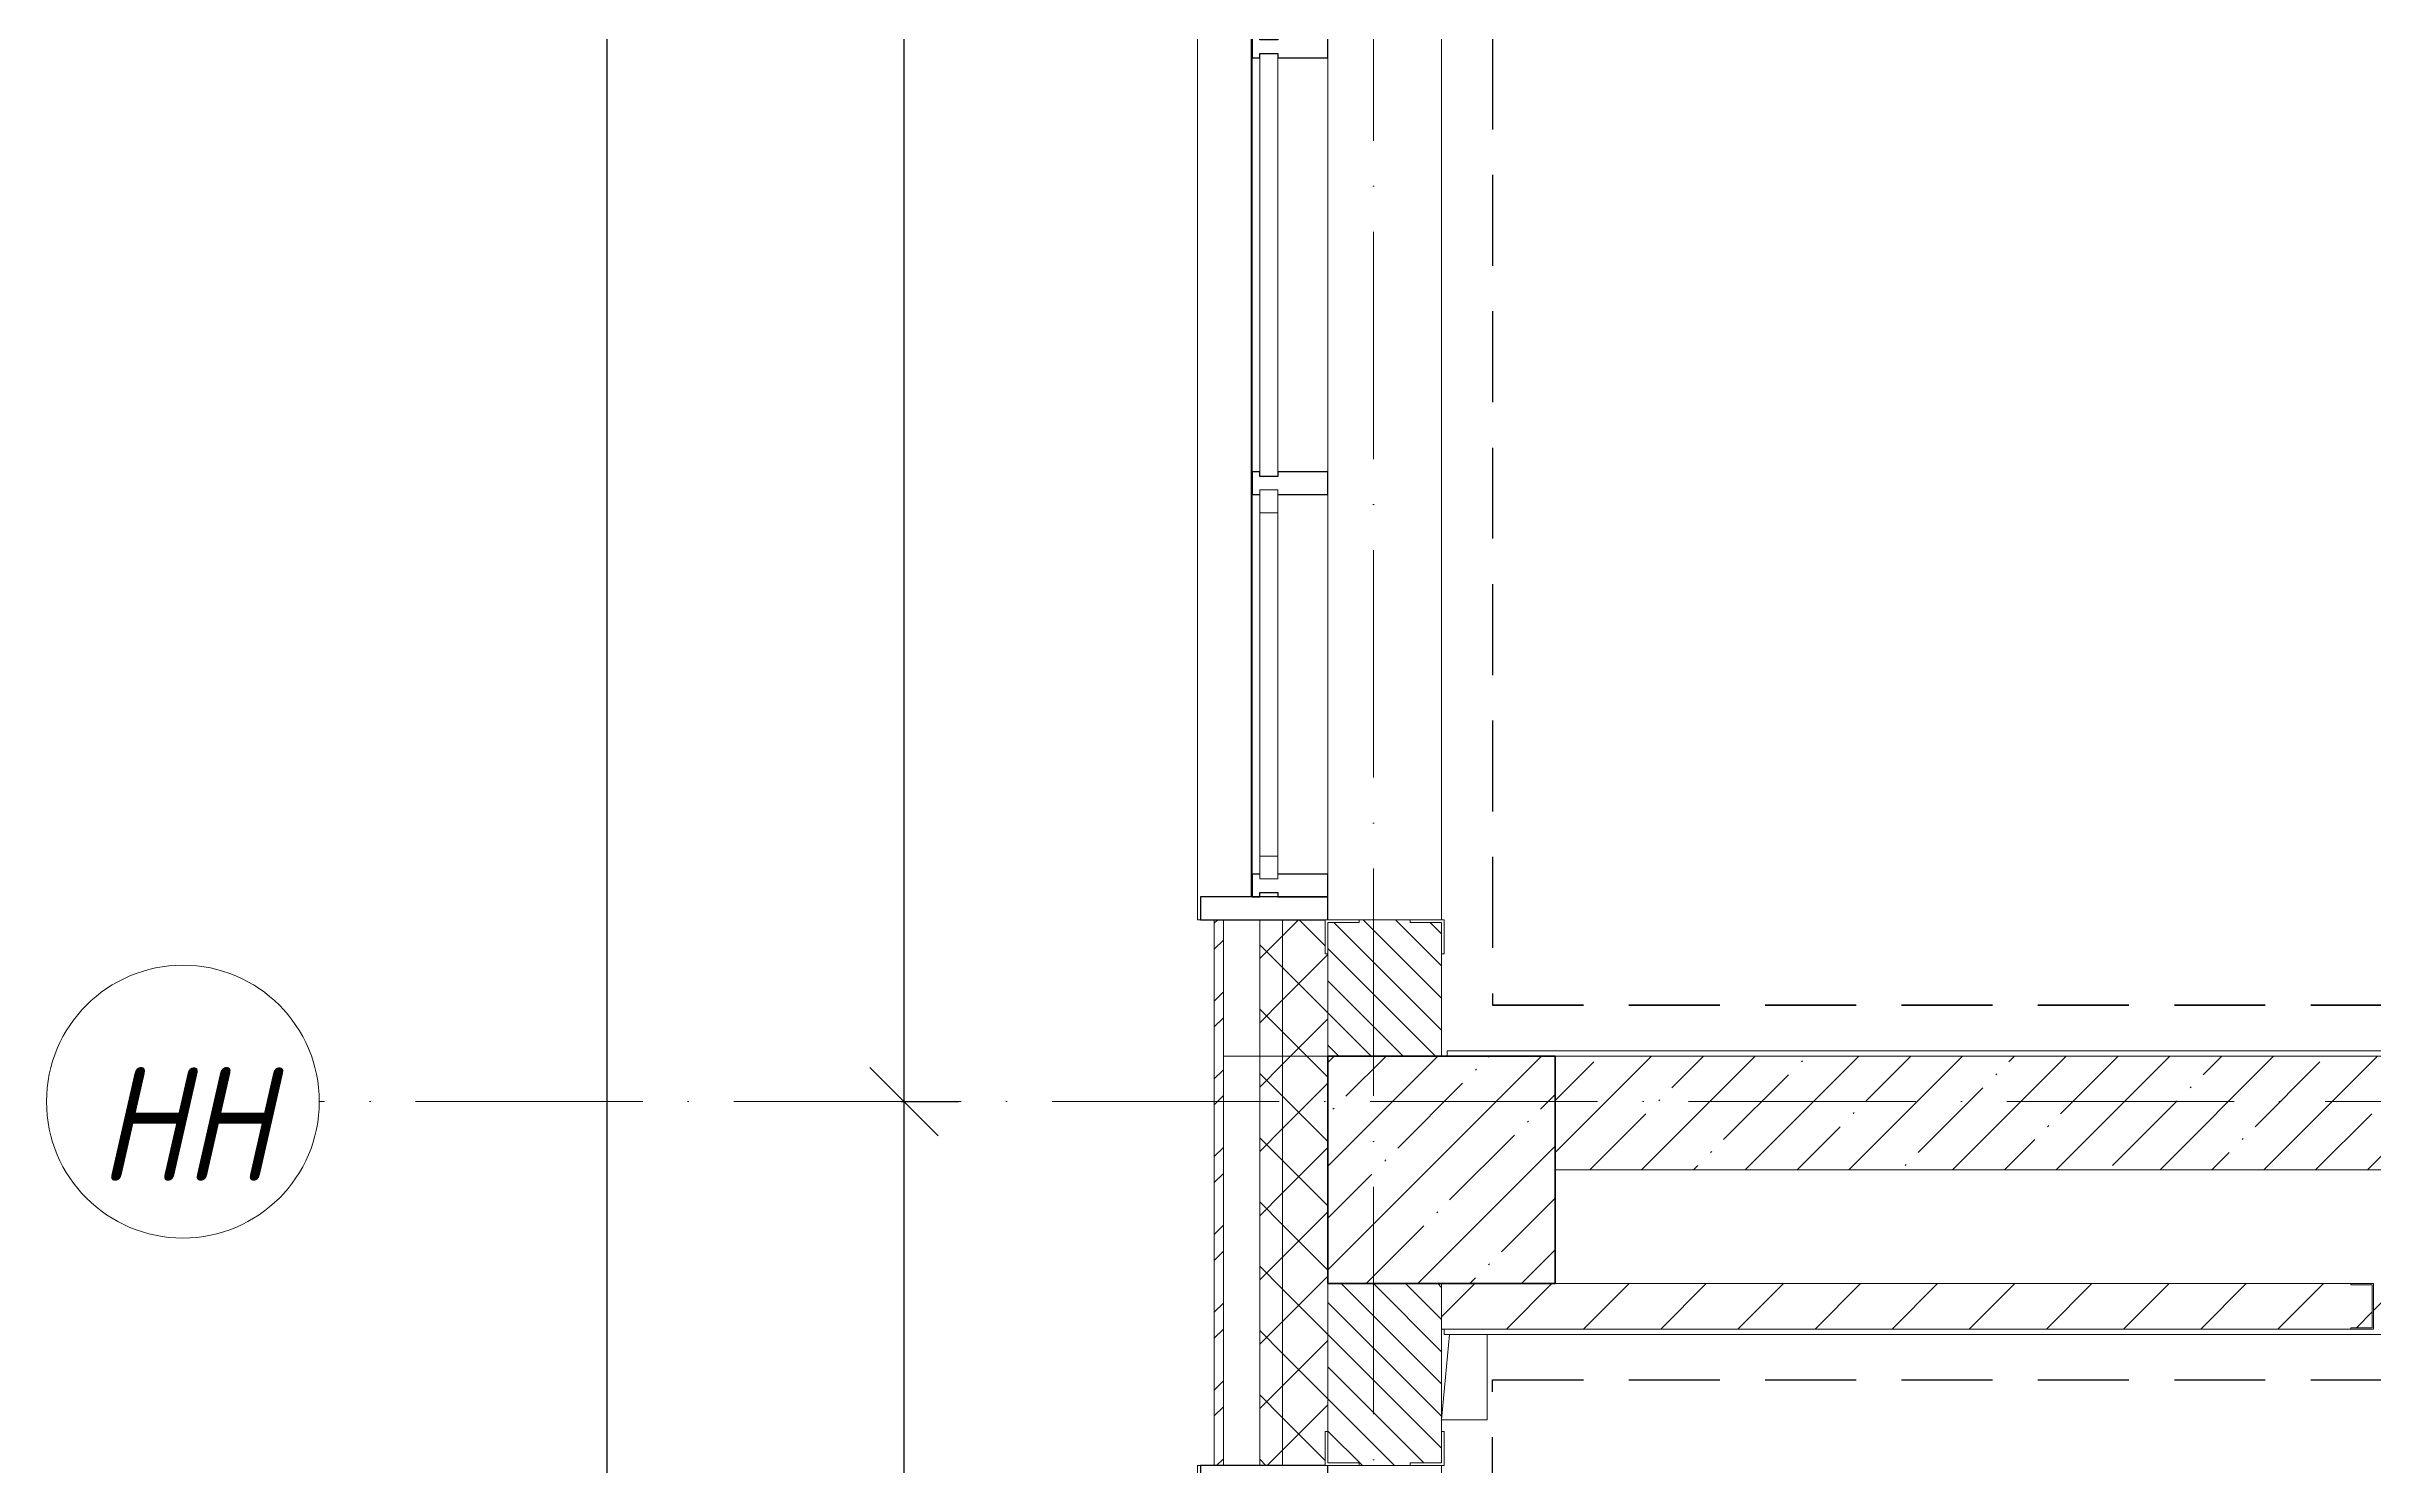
# Model space of a CAD drawing. Header units: millimetres. Extents: x -213536 to 1564669, y -45299 to 942238.
# Drawn here: x 426247 to 431366, y 513502 to 516622 of the extents above; entities that cross this region are included whole.
import ezdxf

# ---------------------------------------------------------------- set-up
doc = ezdxf.new("R2010")
doc.units = ezdxf.units.MM
for name, pattern in [('01 Штриховая _2 мм_', [300, 200, -100]), ('50_200_ШТРИХ_1Т_ш5_п1_п1_', [700, 500, -100, 0, -100]), ('Штрих короткий', [300, 150, -150]), ('Штриховая _2 мм - 1 мм_', [300, 200, -100])]:
    doc.linetypes.add(name, pattern=pattern)
for name, color, linetype, lineweight in [('0-1', 7, 'Continuous', 5), ('0-2', 7, 'Continuous', 9), ('3) ЖБ 4м', 3, 'Continuous', 30), ('Импосты витража', 7, 'Continuous', 9), ('Импосты витража-1', 7, 'Continuous', 25), ('Каркас_Импост', 7, 'Continuous', 13), ('Каркас_Импост-1', 7, 'Continuous', 9), ('Несущие колонны', 7, 'Continuous', 9), ('Несущие колонны-1', 7, 'Continuous', 35), ('Обобщенные модели', 7, 'Continuous', 9), ('Общие ребра', 7, 'Continuous', 9), ('Окна', 7, 'Continuous', 9), ('Оси', 7, 'Continuous', 9), ('Оси-1', 7, 'Continuous', 20), ('Оси-2', 7, '50_200_ШТРИХ_1Т_ш5_п1_п1_', 9), ('Остекление-1', 7, 'Continuous', 9), ('Перемычка-1', 7, 'Штрих короткий', 9), ('Размеры', 7, 'Continuous', 15), ('Стены', 7, 'Continuous', 9), ('Стены-1', 7, 'Continuous', 13), ('Штриховка разреза-1', 7, 'Continuous', 9)]:
    doc.layers.add(name, color=color, linetype=linetype, lineweight=lineweight)
doc.layers.add('СТ-1_1', color=7, linetype='Штриховая _2 мм - 1 мм_', lineweight=90, true_color=0x888888)
doc.layers.add('СТ-1_13', color=7, linetype='01 Штриховая _2 мм_', lineweight=90, true_color=0xd5d3c7)
doc.layers.get('0-2').off()
doc.styles.add('ISOCPEUR_I_1', font='isocpeui.ttf', dxfattribs={"width": 0.85, "height": 2.5})
doc.styles.add('ISOCPEUR_I_5', font='isocpeui.ttf', dxfattribs={"width": 0.85, "height": 2.1})
doc.dimstyles.new('ISO-2_5_0_9К', dxfattribs={"dimscale": 304.8, "dimtxt": 248.995294, "dimasz": 0.492126, "dimexe": 0.393701, "dimexo": 0.328084, "dimgap": 0, "dimtad": 1, "dimdec": 0, "dimzin": 0, "dimdsep": 46, "dimtxsty": 'ISOCPEUR_I_1', "dimblk1": 'OBLIQUE', "dimblk2": 'OBLIQUE', "dimsah": 1, "dimcen": 0.09, "dimdle": 0.393701, "dimazin": 0, "dimtfac": 1, "dimtdec": 4, "dimtix": 1, "dimtmove": 0, "dimatfit": 3, "dimfxl": 1, "dimtvp": 1, "dimtolj": 1, "dimtzin": 0, "dimarcsym": 2})
pattern_1 = [(135, (0, 0), (-35.35534, -35.35534), [])]
pattern_2 = [(45, (0, 0), (-70.71068, 70.71068), []), (135, (0, 0), (-70.71068, -70.71068), [])]
pattern_3 = [(45, (0, 0), (-85.53659, 85.53659), []), (45, (57.02, 0), (-85.53659, 85.53659), [])]

# ---------------------------------------------------------------- blocks, each defined once
blk = doc.blocks.new('Ось сетки - Круг_Ø6_00__ISO-2_5_0_9K_-16731441-АИ2_03_План отделки стен 3-го этажа _Часть 1_')
at = {"layer": 'Оси-1'}
blk.add_circle((0, 0), 3, dxfattribs=at)
blk = doc.blocks.new('_Oblique')
at = {"color": 0, "linetype": 'ByBlock', "lineweight": -2}
blk.add_line((-0.5, -0.5), (0.5, 0.5), dxfattribs=at)
blk = doc.blocks.new('*D3931')
at = {"layer": 'Defpoints', "color": 0, "lineweight": 30, "transparency": 16777216}
for p in [(428027.4, 514302.4), (428133.5, 514302.4), (428027.4, 509802.4)]:
    blk.add_point(p, dxfattribs=at)
at = {"layer": 'Размеры', "color": 0, "lineweight": -2, "transparency": 16777216}
for p, q in [((428133.5, 509682.4), (428133.5, 514422.4)), ((428127.4, 514302.4), (428253.5, 514302.4)), ((428127.4, 509802.4), (428253.5, 509802.4))]:
    blk.add_line(p, q, dxfattribs=at)
at = {"layer": 'Размеры', "color": 0, "lineweight": -2, "transparency": 16777216, "xscale": 150, "yscale": 150, "zscale": 150}
for p, rotation in [((428133.5, 514302.4), 90), ((428133.5, 509802.4), 270)]:
    blk.add_blockref('_Oblique', p, dxfattribs=dict(at, rotation=rotation))
at = {"layer": 'Размеры', "color": 0, "transparency": 16777216, "insert": (428132.2, 512052.4), "char_height": 2.5, "width": 781.462, "attachment_point": 5, "rotation": 90, "style": 'ISOCPEUR_I_1'}
blk.add_mtext('\\A1;4500', dxfattribs=at)
blk = doc.blocks.new('*D3932')
at = {"layer": 'Defpoints', "color": 0, "lineweight": 30, "transparency": 16777216}
for p in [(428027.4, 520002.4), (428133.5, 520002.4), (428027.4, 514302.4)]:
    blk.add_point(p, dxfattribs=at)
at = {"layer": 'Размеры', "color": 0, "lineweight": -2, "transparency": 16777216}
for p, q in [((428133.5, 514182.4), (428133.5, 520122.4)), ((428127.4, 520002.4), (428253.5, 520002.4)), ((428127.4, 514302.4), (428253.5, 514302.4))]:
    blk.add_line(p, q, dxfattribs=at)
at = {"layer": 'Размеры', "color": 0, "lineweight": -2, "transparency": 16777216, "xscale": 150, "yscale": 150, "zscale": 150}
for p, rotation in [((428133.5, 520002.4), 90), ((428133.5, 514302.4), 270)]:
    blk.add_blockref('_Oblique', p, dxfattribs=dict(at, rotation=rotation))
at = {"layer": 'Размеры', "color": 0, "transparency": 16777216, "insert": (428132.2, 517152.4), "char_height": 2.5, "width": 758.478, "attachment_point": 5, "rotation": 90, "style": 'ISOCPEUR_I_1'}
blk.add_mtext('\\A1;5700', dxfattribs=at)
blk = doc.blocks.new('*D3937')
at = {"layer": 'Defpoints', "color": 0, "lineweight": 30, "transparency": 16777216}
for p in [(427374.6, 532302.4), (427480.7, 532302.4), (427374.6, 502002.4)]:
    blk.add_point(p, dxfattribs=at)
at = {"layer": 'Размеры', "color": 0, "lineweight": -2, "transparency": 16777216}
for p, q in [((427480.7, 501882.4), (427480.7, 532422.4)), ((427474.6, 532302.4), (427600.7, 532302.4)), ((427474.6, 502002.4), (427600.7, 502002.4))]:
    blk.add_line(p, q, dxfattribs=at)
at = {"layer": 'Размеры', "color": 0, "lineweight": -2, "transparency": 16777216, "xscale": 150, "yscale": 150, "zscale": 150}
for p, rotation in [((427480.7, 532302.4), 90), ((427480.7, 502002.4), 270)]:
    blk.add_blockref('_Oblique', p, dxfattribs=dict(at, rotation=rotation))
at = {"layer": 'Размеры', "color": 0, "transparency": 16777216, "insert": (427479.5, 517152.4), "char_height": 2.5, "width": 948.097, "attachment_point": 5, "rotation": 90, "style": 'ISOCPEUR_I_1'}
blk.add_mtext('\\A1;30300', dxfattribs=at)
blk = doc.blocks.new('BSC_Колонна _Прямоугольная - 500х500-V14-АИ2_03_План отделки стен 3-го этажа _Часть 1_')
at = {"layer": 'Несущие колонны'}
h = blk.add_hatch(dxfattribs=at)
h.set_pattern_fill('FP_20', color=256, style=0, pattern_type=2)
h.set_pattern_definition([(45, (-150, -69250), (-114.04925, 114.04925), []), (45, (-35.95, -69250), (-114.04925, 114.04925), [201.613, -40.323, 3.353, -36.97])])
h.paths.add_polyline_path([(-250, -250), (250, -250), (250, 250), (-250, 250), (-250, 115.9)], flags=0)
at = {"layer": 'Несущие колонны-1'}
for p, q in [((250, 250), (-250, 250)), ((-250, 250), (-250, -250)), ((250, -250), (250, 250)), ((-250, -250), (250, -250))]:
    blk.add_line(p, q, dxfattribs=at)
blk = doc.blocks.new('Проем_Дверь_Прямоугольный - 4800х2700h_оконные проемы-26053820-АИ2_03_План отделки стен 3-го этажа _Часть 1_')
at = {"layer": 'Перемычка-1'}
for p, q in [((2400, 125), (-2400, 125)), ((2400, -125), (-2400, -125))]:
    blk.add_line(p, q, dxfattribs=at)
blk = doc.blocks.new('Прямоугольный импост - Откос НВФ_50х280 мм-25993838-АИ2_03_План отделки стен 3-го этажа _Часть 1_')
at = {"layer": 'Импосты витража-1'}
for p, q in [((0, 130), (-50, 130)), ((-50, 130), (-50, -150)), ((0, -144), (0, 130)), ((-50, -150), (0, -150))]:
    blk.add_line(p, q, dxfattribs=at)
blk = doc.blocks.new('Проем_Дверь_Прямоугольный - 1800х2700h_оконные проемы-25805030-АИ2_03_План отделки стен 3-го этажа _Часть 1_')
at = {"layer": 'Перемычка-1'}
for p, q in [((900, 125), (-900, 125)), ((900, -125), (-900, -125))]:
    blk.add_line(p, q, dxfattribs=at)
blk = doc.blocks.new('Фахверк_СКБ_Уголок - 250_2700-27497298-АИ2_03_План отделки стен 3-го этажа _Часть 1_')
at = {"layer": 'Обобщенные модели'}
for p, q in [((200, 181), (125, 181)), ((125, 181), (125, 106)), ((131, 106), (131, 175)), ((131, 175), (200, 175)), ((200, 175), (200, 181)), ((125, 106), (131, 106)), ((131, -6), (125, -6)), ((125, -6), (125, -81)), ((131, -75), (131, -6)), ((125, -81), (200, -81)), ((200, -75), (131, -75)), ((200, -81), (200, -75))]:
    blk.add_line(p, q, dxfattribs=at)
blk = doc.blocks.new('PNS_Панель прямоугольная1 - Нр_Стекло - 40мм-25328009-АИ2_03_План отделки стен 3-го этажа _Часть 1_')
at = {"layer": 'Остекление-1'}
for p, q in [((-455, 40), (455, 40)), ((-465, 0), (465, 0)), ((455, 0), (-455, 0))]:
    blk.add_line(p, q, dxfattribs=at)
blk = doc.blocks.new('PNS_Панель прямоугольная2 - Нр_Стекло - 40мм-28855703-АИ2_03_План отделки стен 3-го этажа _Часть 1_')
at = {"layer": 'Каркас_Импост'}
for p, q in [((-427.5, 0), (-427.5, 40)), ((-427.5, 40), (-377.5, 40)), ((-377.5, 40), (-377.5, 0)), ((427.5, 40), (377.5, 40)), ((377.5, 40), (377.5, 0)), ((427.5, 0), (427.5, 40)), ((-377.5, 0), (-427.5, 0)), ((377.5, 0), (427.5, 0))]:
    blk.add_line(p, q, dxfattribs=at)
at = {"layer": 'Каркас_Импост-1'}
for p, q in [((-377.5, 40), (377.5, 40)), ((-377.5, 0), (377.5, 0))]:
    blk.add_line(p, q, dxfattribs=at)
blk = doc.blocks.new('Прямоугольный импост - Откос НВФ_50х280 мм-V152-АИ2_03_План отделки стен 3-го этажа _Часть 1_')
at = {"layer": 'Импосты витража-1'}
for p, q in [((-50, 130), (0, 130)), ((-50, -150), (-50, 130)), ((0, 130), (0, -144)), ((0, -150), (-50, -150))]:
    blk.add_line(p, q, dxfattribs=at)
blk = doc.blocks.new('Прямоугольный импост - Импост структурный с накладкой - 150мм-28072245-АИ2_03_План отделки стен 3-го этажа _Часть 1_')
at = {"layer": 'Импосты витража'}
for p, q in [((93115, 87667), (92205, 87667)), ((93115, 87500), (92205, 87500))]:
    blk.add_line(p, q, dxfattribs=at)
blk = doc.blocks.new('Прямоугольный импост - Импост структурный с накладкой - 150мм-28072255-АИ2_03_План отделки стен 3-го этажа _Часть 1_')
at = {"layer": 'Импосты витража'}
for p, q in [((94000, 87667), (93165, 87667)), ((94000, 87500), (93165, 87500))]:
    blk.add_line(p, q, dxfattribs=at)
blk = doc.blocks.new('Прямоугольный импост - Импост структурный с накладкой - 150мм-V191-АИ2_03_План отделки стен 3-го этажа _Часть 1_')
at = {"layer": 'Импосты витража-1'}
for p, q in [((-25, 0), (-25, 17)), ((-25, 17), (25, 17)), ((-15, 0), (-25, 0)), ((-15, -40), (-15, 0)), ((25, 0), (15, 0)), ((15, 0), (15, -40)), ((25, 17), (25, 0)), ((-25, -150), (-25, -40)), ((-25, -40), (-15, -40)), ((15, -40), (25, -40)), ((25, -40), (25, -150)), ((25, -150), (-25, -150))]:
    blk.add_line(p, q, dxfattribs=at)
blk = doc.blocks.new('Прямоугольный импост - Импост структурный с накладкой - 150мм-V188-АИ2_03_План отделки стен 3-го этажа _Часть 1_')
at = {"layer": 'Импосты витража-1'}
for p, q in [((-25, 0), (-25, 17)), ((-25, 17), (25, 17)), ((-15, 0), (-25, 0)), ((-15, -40), (-15, 0)), ((25, 17), (25, 0)), ((-25, -150), (-25, -40)), ((-25, -40), (-15, -40)), ((25, -40), (25, -150)), ((25, -150), (-25, -150))]:
    blk.add_line(p, q, dxfattribs=at)
blk = doc.blocks.new('Прямоугольный импост - Импост структурный с накладкой - 150мм-V189-АИ2_03_План отделки стен 3-го этажа _Часть 1_')
at = {"layer": 'Импосты витража-1'}
for p, q in [((-25, 0), (-25, 17)), ((-25, 17), (25, 17)), ((25, 0), (15, 0)), ((15, 0), (15, -40)), ((25, 17), (25, 0)), ((-25, -150), (-25, -40)), ((15, -40), (25, -40)), ((25, -40), (25, -150)), ((25, -150), (-25, -150))]:
    blk.add_line(p, q, dxfattribs=at)
blk = doc.blocks.new('154_Фахверк_СКБ_Швеллер - Тип_100_3960-28515445-АИ2_03_План отделки стен 3-го этажа _Часть 1_')
at = {"layer": 'Обобщенные модели'}
for p, q in [((175, 50), (125, 50)), ((125, 50), (125, -50)), ((128, 47), (175, 47)), ((128, -47), (128, 47)), ((175, 47), (175, 50)), ((125, -50), (175, -50)), ((175, -47), (128, -47)), ((175, -50), (175, -47))]:
    blk.add_line(p, q, dxfattribs=at)
blk = doc.blocks.new('AR_Отверстие прямоугольное _в плите_ - AR_Отверстие прямоугольное _в плите_-30510814-АИ2_03_План отделки стен 3-го этажа _Часть 1_')
at = {"layer": 'Обобщенные модели'}
for p, q in [((-50, -150), (-32.9, 38)), ((50, -150), (50, 38)), ((-50, -150), (50, -150))]:
    blk.add_line(p, q, dxfattribs=at)
blk = doc.blocks.new('Отлив_СКБ - Отлив витража_120_НВФ-31886035-АИ2_03_План отделки стен 3-го этажа _Часть 1_')
at = {"layer": 'Окна'}
for p, q in [((0, 113), (0, 120)), ((4800, 120), (0, 120)), ((4800, 120), (4800, 113)), ((50, 2), (4750, 2))]:
    blk.add_line(p, q, dxfattribs=at)
blk = doc.blocks.new('Отлив_СКБ - Отлив витража_120_НВФ-31885689-АИ2_03_План отделки стен 3-го этажа _Часть 1_')
at = {"layer": 'Окна'}
for p, q in [((0, 113), (0, 120)), ((1800, 120), (0, 120)), ((1800, 120), (1800, 113)), ((50, 2), (1750, 2))]:
    blk.add_line(p, q, dxfattribs=at)
blk = doc.blocks.new('0125-Р-ОО-Ш2-АР-о_23_10_2024_rvt-1-АИ2_03_План отделки стен 3-го этажа _Часть 1_')
at = {"layer": 'Штриховка разреза-1'}
h = blk.add_hatch(dxfattribs=at)
h.set_pattern_fill('FP_50', color=256, style=0, pattern_type=2)
h.set_pattern_definition(pattern_2)
h.paths.add_polyline_path([(-200, 69500), (-200, 69800), (-250, 69800), (-250, 69500)], flags=0)
h.paths.add_polyline_path([(-250, 74600), (-200, 74600), (-200, 74850), (-250, 74850)], flags=0)
h = blk.add_hatch(dxfattribs=at)
h.set_pattern_fill('FP_50', color=256, style=0, pattern_type=2)
h.set_pattern_definition(pattern_2)
h.paths.add_polyline_path([(-100, 69500), (-100, 69725), (-106, 69725), (-106, 69800), (-200, 69800), (-200, 69500), (-106, 69500)], flags=0)
h.paths.add_polyline_path([(-106, 74600), (-106, 74675), (-100, 74675), (-100, 74850), (-200, 74850), (-200, 74600), (-179.9, 74600)], flags=0)
h = blk.add_hatch(dxfattribs=at)
h.set_pattern_fill('FP_1', color=256, style=0, pattern_type=2)
h.set_pattern_definition(pattern_1)
h.paths.add_polyline_path([(-31, 69500), (150, 69500), (150, 69794), (81, 69794), (81, 69800), (-31, 69800), (-31, 69794), (-100, 69794), (-100, 69500)], flags=0)
h.paths.add_polyline_path([(81, 74600), (81, 74606), (150, 74606), (150, 74850), (-100, 74850), (-100, 74606), (-31, 74606), (-31, 74600)], flags=0)
h = blk.add_hatch(dxfattribs=at)
h.set_pattern_fill('FP_49', color=256, style=0, pattern_type=2)
h.set_pattern_definition(pattern_3)
h.paths.add_polyline_path([(-350, 69670), (-330, 69670), (-330, 69800), (-350, 69800)], flags=0)
h.paths.add_polyline_path([(-330, 74600), (-330, 74680), (-350, 74680), (-350, 74600)], flags=0)
h = blk.add_hatch(dxfattribs=at)
h.set_pattern_fill('FP_49', color=256, style=0, pattern_type=2)
h.set_pattern_definition(pattern_3)
h.paths.add_polyline_path([(-350, 56750), (-330, 56750), (-330, 58000), (-350, 58000), (-350, 57469.7)], flags=0)
h.paths.add_polyline_path([(-350, 59800), (-330, 59800), (-330, 61000), (-350, 61000), (-350, 60018.9)], flags=0)
h.paths.add_polyline_path([(-350, 62800), (-330, 62800), (-330, 63850), (-350, 63850), (-350, 63417.8)], flags=0)
h.paths.add_polyline_path([(-330, 65650), (-330, 66800), (-350, 66800), (-350, 65650)], flags=0)
h.paths.add_polyline_path([(-330, 68600), (-330, 69670), (-350, 69670), (-350, 68600)], flags=0)
h = blk.add_hatch(dxfattribs=at)
h.set_pattern_fill('FP_50', color=256, style=0, pattern_type=2)
h.set_pattern_definition(pattern_2)
h.paths.add_polyline_path([(-200, 56850), (-200, 58000), (-250, 58000), (-250, 56850)], flags=0)
h.paths.add_polyline_path([(-250, 59800), (-200, 59800), (-200, 61000), (-250, 61000), (-250, 60018.9)], flags=0)
h.paths.add_polyline_path([(-250, 62800), (-200, 62800), (-200, 63850), (-250, 63850), (-250, 63417.8)], flags=0)
h.paths.add_polyline_path([(-200, 65650), (-200, 66800), (-250, 66800), (-250, 65650)], flags=0)
h.paths.add_polyline_path([(-200, 68600), (-200, 69500), (-250, 69500), (-250, 68600)], flags=0)
h = blk.add_hatch(dxfattribs=at)
h.set_pattern_fill('FP_50', color=256, style=0, pattern_type=2)
h.set_pattern_definition(pattern_2)
h.paths.add_polyline_path([(-200, 56900), (-100, 56900), (-100, 57925), (-106, 57925), (-106, 58000), (-200, 58000), (-200, 57469.7)], flags=0)
h.paths.add_polyline_path([(-200, 59800), (-106, 59800), (-106, 59875), (-100, 59875), (-100, 61000), (-200, 61000), (-200, 60018.9)], flags=0)
h.paths.add_polyline_path([(-106, 62800), (-106, 62875), (-100, 62875), (-100, 63850), (-200, 63850), (-200, 62800)], flags=0)
h.paths.add_polyline_path([(-106, 65650), (-106, 65725), (-100, 65725), (-100, 66725), (-106, 66725), (-106, 66800), (-200, 66800), (-200, 65650)], flags=0)
h.paths.add_polyline_path([(-106, 68600), (-106, 68675), (-100, 68675), (-100, 69500), (-200, 69500), (-200, 68600)], flags=0)
h = blk.add_hatch(dxfattribs=at)
h.set_pattern_fill('FP_2', color=256, style=0, pattern_type=2)
h.set_pattern_definition([(45, (0, 0), (-114.04925, 114.04925), []), (45, (114.05, 0), (-114.04925, 114.04925), [201.612, -40.322, 3.353, -36.97])])
h.paths.add_polyline_path([(7400, 69250), (7400, 69500), (400, 69500), (400, 69250), (6886.4, 69250)], flags=0)
h = blk.add_hatch(dxfattribs=at)
h.set_pattern_fill('FP_1', color=256, style=0, pattern_type=2)
h.set_pattern_definition(pattern_1)
h.paths.add_polyline_path([(81, 65650), (81, 65656), (150, 65656), (150, 66794), (81, 66794), (81, 66800), (-31, 66800), (-31, 66794), (-100, 66794), (-100, 65656), (-31, 65656), (-31, 65650)], flags=0)
h.paths.add_polyline_path([(-31, 68600), (81, 68600), (81, 68606), (150, 68606), (150, 69000), (-100, 69000), (-100, 68606), (-31, 68606)], flags=0)
h = blk.add_hatch(dxfattribs=at)
h.set_pattern_fill('FP_121', color=256, style=0, pattern_type=2)
h.set_pattern_definition([(45, (0, 0), (-84.85281, 84.85281), [])])
h.paths.add_polyline_path([(7700, 68900), (7700, 69000), (6000, 69000), (6000, 68900), (6886.4, 68900)], flags=0)
h.paths.add_polyline_path([(150, 68900), (2150, 68900), (2150, 68903), (2197, 68903), (2197, 68997), (2150, 68997), (2150, 69000), (150, 69000)], flags=0)
h.paths.add_polyline_path([(2200, 68900), (5950, 68900), (5950, 68903), (5997, 68903), (5997, 68997), (5950, 68997), (5950, 69000), (2200, 69000), (2200, 68903)], flags=0)
at = {"layer": 'Общие ребра'}
for p, q in [((-330, 69800), (-330, 69670)), ((-330, 69670), (-330, 69800)), ((-250, 69500), (-250, 69800)), ((-200, 69500), (-200, 69800)), ((-100, 69725), (-100, 69500)), ((-100, 69500), (-100, 69725)), ((-330, 69500), (-330, 68600)), ((-330, 68600), (-330, 69500)), ((-250, 68600), (-250, 69500)), ((-200, 68600), (-200, 69500)), ((-100, 69000), (-100, 68675)), ((-100, 68675), (-100, 69000))]:
    blk.add_line(p, q, dxfattribs=at)
at = {"layer": 'Стены'}
for p, q in [((150, 74600), (150, 69800)), ((150, 68600), (150, 66800))]:
    blk.add_line(p, q, dxfattribs=at)
at = {"layer": 'Стены-1'}
for p, q in [((-350, 69800), (-350, 69670)), ((-330, 69800), (-350, 69800)), ((-106, 69800), (-330, 69800)), ((81, 69800), (-31, 69800)), ((150, 69500), (150, 69725)), ((-350, 69670), (-350, 68600)), ((-330, 69670), (-330, 69500)), ((-330, 69500), (-330, 69670)), ((-330, 69500), (-100, 69500)), ((-100, 69500), (-330, 69500)), ((7400, 69500), (400, 69500)), ((400, 69250), (7400, 69250)), ((150, 68675), (150, 69000)), ((150, 69000), (150, 68900)), ((2150, 69000), (400, 69000)), ((150, 68900), (2150, 68900)), ((-350, 68600), (-330, 68600)), ((-330, 68600), (-106, 68600)), ((-31, 68600), (81, 68600))]:
    blk.add_line(p, q, dxfattribs=at)
at = {"layer": '0-2'}
for name, p, rotation in [('Отлив_СКБ - Отлив витража_120_НВФ-31886035-АИ2_03_План отделки стен 3-го этажа _Часть 1_', (-267, 69800), 90), ('Проем_Дверь_Прямоугольный - 4800х2700h_оконные проемы-26053820-АИ2_03_План отделки стен 3-го этажа _Часть 1_', (25, 72200), 269.9999999999999), ('Прямоугольный импост - Импост структурный с накладкой - 150мм-28072245-АИ2_03_План отделки стен 3-го этажа _Часть 1_', (87400, -21420), 90.0000000000018), ('PNS_Панель прямоугольная1 - Нр_Стекло - 40мм-25328009-АИ2_03_План отделки стен 3-го этажа _Часть 1_', (-250, 71240), 269.9999999999987), ('PNS_Панель прямоугольная2 - Нр_Стекло - 40мм-28855703-АИ2_03_План отделки стен 3-го этажа _Часть 1_', (-250, 70317.5), 269.9999999999987), ('Прямоугольный импост - Импост структурный с накладкой - 150мм-28072255-АИ2_03_План отделки стен 3-го этажа _Часть 1_', (87400, -23265), 90.00000000000098), ('Фахверк_СКБ_Уголок - 250_2700-27497298-АИ2_03_План отделки стен 3-го этажа _Часть 1_', (-25, 69925), 269.9999999999999), ('154_Фахверк_СКБ_Швеллер - Тип_100_3960-28515445-АИ2_03_План отделки стен 3-го этажа _Часть 1_', (2325, 68950), 180), ('Фахверк_СКБ_Уголок - 250_2700-27497298-АИ2_03_План отделки стен 3-го этажа _Часть 1_', (75, 68475), 89.99999999999991), ('Отлив_СКБ - Отлив витража_120_НВФ-31885689-АИ2_03_План отделки стен 3-го этажа _Часть 1_', (-267, 66800), 90), ('Прямоугольный импост - Откос НВФ_50х280 мм-25993838-АИ2_03_План отделки стен 3-го этажа _Часть 1_', (-250, 68600), 89.99999999999773), ('Проем_Дверь_Прямоугольный - 1800х2700h_оконные проемы-25805030-АИ2_03_План отделки стен 3-го этажа _Часть 1_', (25, 67700), 269.9999999999999)]:
    blk.add_blockref(name, p, dxfattribs=dict(at, rotation=rotation))
at = {"layer": '0-2', "extrusion": (0, 0, -1), "rotation": 270.0000000000013}
for name, p in [('Прямоугольный импост - Импост структурный с накладкой - 150мм-V191-АИ2_03_План отделки стен 3-го этажа _Часть 1_', (250, 71720)), ('Прямоугольный импост - Импост структурный с накладкой - 150мм-V188-АИ2_03_План отделки стен 3-го этажа _Часть 1_', (250, 70760)), ('Прямоугольный импост - Импост структурный с накладкой - 150мм-V189-АИ2_03_План отделки стен 3-го этажа _Часть 1_', (250, 69875)), ('Прямоугольный импост - Откос НВФ_50х280 мм-V152-АИ2_03_План отделки стен 3-го этажа _Часть 1_', (250, 69800))]:
    blk.add_blockref(name, p, dxfattribs=at)
at = {"layer": '0-2'}
for name, p in [('BSC_Колонна _Прямоугольная - 500х500-V14-АИ2_03_План отделки стен 3-го этажа _Часть 1_', (150, 69250)), ('AR_Отверстие прямоугольное _в плите_ - AR_Отверстие прямоугольное _в плите_-30510814-АИ2_03_План отделки стен 3-го этажа _Часть 1_', (200, 68850))]:
    blk.add_blockref(name, p, dxfattribs=at)
blk = doc.blocks.new('3этВверх')
at = {"layer": 'Общие ребра'}
blk.add_line((429328, 514414.4), (429328, 514402.4), dxfattribs=at)
at = {"layer": 'СТ-1_1', "lineweight": 25}
for p, q in [((429428, 519640.4), (429428, 514514.4)), ((429428, 508864.4), (429428, 513690.4)), ((429428, 513690.4), (436754, 513690.4))]:
    blk.add_line(p, q, dxfattribs=at)
at = {"layer": 'СТ-1_13'}
blk.add_line((429428, 514514.4), (436254, 514514.4), dxfattribs=at)
at = {"layer": 'Стены-1'}
for p, q in [((436354, 514414.4), (429328, 514414.4)), ((429566, 514402.4), (436366, 514402.4)), ((431316, 513802.4), (429322, 513802.4)), ((429322, 513802.4), (429322, 513790.4)), ((429322, 513790.4), (436854, 513790.4))]:
    blk.add_line(p, q, dxfattribs=at)
at = {"layer": '0-1'}
blk.add_blockref('0125-Р-ОО-Ш2-АР-о_23_10_2024_rvt-1-АИ2_03_План отделки стен 3-го этажа _Часть 1_', (429166, 444902.4), dxfattribs=at)
blk = doc.blocks.new('Ос 3 эт верх часть')
at = {"layer": 'Оси-2'}
for p, q in [((429166, 499613), (429166, 535177.6)), ((535374.3, 514302.4), (426847.2, 514302.4))]:
    blk.add_line(p, q, dxfattribs=at)
at = {"layer": 'Оси-1', "xscale": 99.99999999999993, "yscale": 99.99999999999993, "zscale": 99.99999999999993, "rotation": 89.9999999999998}
blk.add_blockref('Ось сетки - Круг_Ø6_00__ISO-2_5_0_9K_-16731441-АИ2_03_План отделки стен 3-го этажа _Часть 1_', (426547.2, 514302.4), dxfattribs=at)
at = {"layer": 'Оси', "insert": (426362.1, 514378.5), "char_height": 250, "width": 447.342, "attachment_point": 1, "style": 'ISOCPEUR_I_5'}
blk.add_mtext('НН', dxfattribs=at)
at = {"layer": 'Размеры'}
for base, p1, p2, override, picture, middle in [((427480.7, 532302.4), (427374.6, 502002.4), (427374.6, 532302.4), {"dimpost": '<>', "dimfxl": 30300}, '*D3937', (427479.5, 517152.4)), ((428133.5, 520002.4), (428027.4, 514302.4), (428027.4, 520002.4), {"dimpost": '<>', "dimfxl": 5700}, '*D3932', (428132.2, 517152.4)), ((428133.5, 514302.4), (428027.4, 509802.4), (428027.4, 514302.4), {"dimpost": '<>', "dimfxl": 4500}, '*D3931', (428132.2, 512052.4))]:
    dim = blk.add_linear_dim(base=base, p1=p1, p2=p2, angle=90, dimstyle='ISO-2_5_0_9К', override=override, dxfattribs=at)
    dim.commit()
    dim.dimension.update_dxf_attribs({"geometry": picture, "text_midpoint": middle})

msp = doc.modelspace()

# ---------------------------------------------------------------- block references
at = {"color": 5, "lineweight": 30}
msp.add_blockref('Ос 3 эт верх часть', (0, 0), dxfattribs=at)
at = {"layer": '3) ЖБ 4м'}
msp.add_blockref('3этВверх', (0, 0), dxfattribs=at)

doc.saveas('drawing.dxf')
